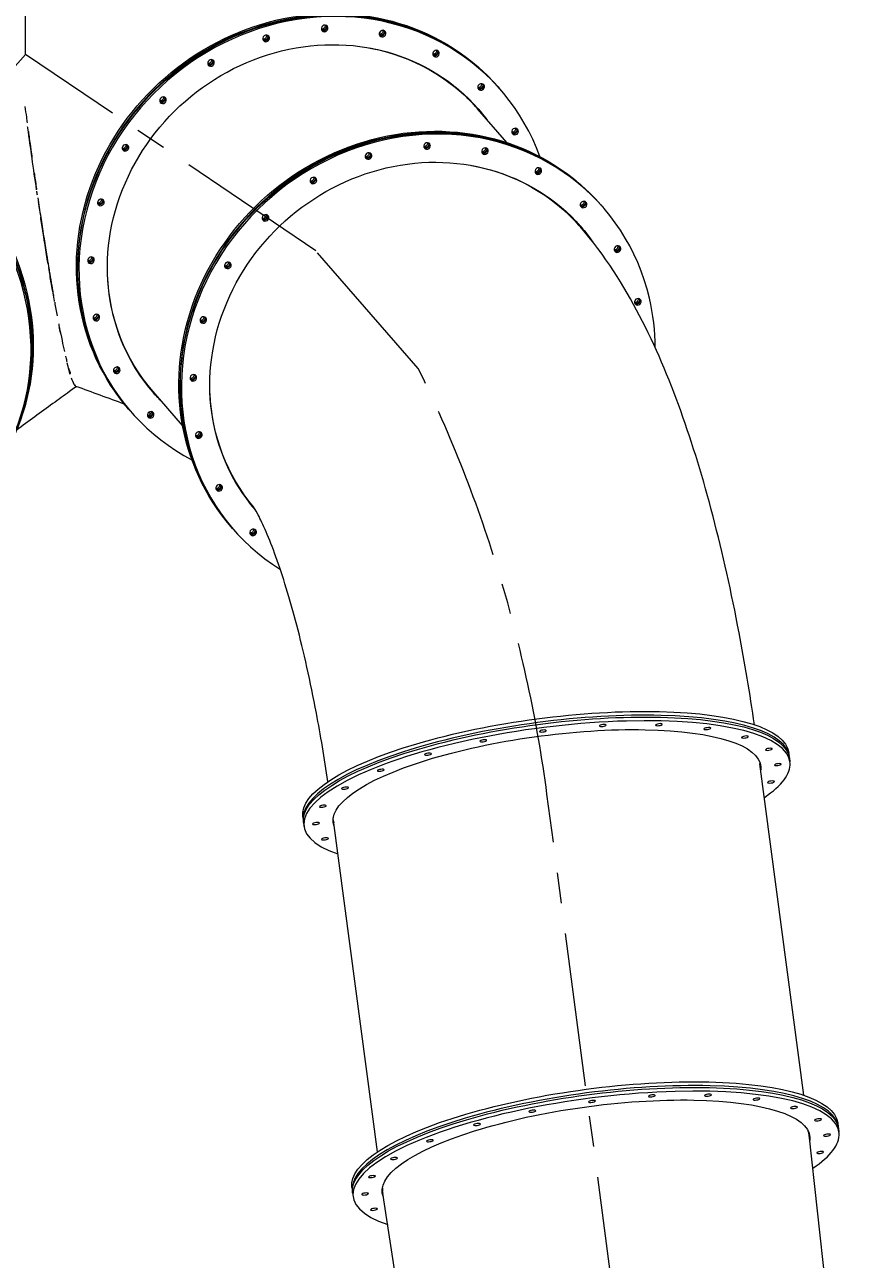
# Model space of a CAD drawing. Header units: inches. Extents: x -350577 to -266477, y -437959 to -377535.
# Drawn here: x -331898 to -330176, y -386868 to -384355 of the extents above; entities that cross this region are included whole.
import ezdxf

# ---------------------------------------------------------------- set-up
doc = ezdxf.new("R2010")
doc.units = ezdxf.units.IN
doc.header["$MEASUREMENT"] = 0
doc.linetypes.add('CENTER', pattern=[2, 1.25, -0.25, 0.25, -0.25])
doc.layers.add('CENTER       (itatec)', color=4, linetype='CENTER', lineweight=9)
doc.layers.add('ORGINAL (itatec)', color=3, linetype='Continuous', lineweight=9)
doc.styles.add('Geniso', font='geniso.shx', dxfattribs={"oblique": 15})
doc.dimstyles.new('scale 1b100', dxfattribs={"dimscale": 100, "dimtxt": 3, "dimasz": 2.5, "dimexe": 1, "dimexo": 1, "dimgap": 1, "dimtad": 1, "dimdec": 0, "dimzin": 0, "dimdsep": 46, "dimtxsty": 'Geniso', "dimcen": 0, "dimclrd": 1, "dimclre": 1, "dimclrt": 7, "dimadec": 0, "dimazin": 0, "dimtfac": 1, "dimtdec": 0, "dimtmove": 0, "dimatfit": 3, "dimfxl": 0.75, "dimtolj": 1, "dimtzin": 0, "dimarcsym": 0})

# ---------------------------------------------------------------- blocks, each defined once
blk = doc.blocks.new('*D30')
at = {"layer": 'Defpoints', "color": 0, "transparency": 16777216}
for p in [(-322053.8, -381405.4), (-331896.3, -383693), (-322053.8, -395650.3)]:
    blk.add_point(p, dxfattribs=at)
at = {"layer": 'ORGINAL (itatec)', "color": 1, "lineweight": -2, "transparency": 16777216}
for p, q in [((-331896.3, -383593), (-331896.3, -381305.4)), ((-322053.8, -395550.3), (-322053.8, -381305.4)), ((-331646.3, -381405.4), (-322303.8, -381405.4))]:
    blk.add_line(p, q, dxfattribs=at)
at = {"layer": 'ORGINAL (itatec)', "color": 1, "transparency": 16777216}
for points in [[(-331646.3, -381363.7), (-331646.3, -381447.1), (-331896.3, -381405.4)], [(-322303.8, -381363.7), (-322303.8, -381447.1), (-322053.8, -381405.4)]]:
    blk.add_solid(points, dxfattribs=at)
at = {"layer": 'ORGINAL (itatec)', "color": 7, "transparency": 16777216, "insert": (-326975, -381155.3), "char_height": 300, "attachment_point": 5, "style": 'Geniso'}
blk.add_mtext('\\A1;9842', dxfattribs=at)
blk = doc.blocks.new('*D31')
at = {"layer": 'Defpoints', "color": 0, "transparency": 16777216}
for p in [(-345505.2, -381405.4), (-331896.3, -383693), (-345505.2, -394816.5)]:
    blk.add_point(p, dxfattribs=at)
at = {"layer": 'ORGINAL (itatec)', "color": 1, "lineweight": -2, "transparency": 16777216}
for p, q in [((-345505.2, -394716.5), (-345505.2, -381305.4)), ((-331896.3, -383593), (-331896.3, -381305.4)), ((-332146.3, -381405.4), (-345255.2, -381405.4))]:
    blk.add_line(p, q, dxfattribs=at)
at = {"layer": 'ORGINAL (itatec)', "color": 1, "transparency": 16777216}
for points in [[(-345255.2, -381363.7), (-345255.2, -381447.1), (-345505.2, -381405.4)], [(-332146.3, -381363.7), (-332146.3, -381447.1), (-331896.3, -381405.4)]]:
    blk.add_solid(points, dxfattribs=at)
at = {"layer": 'ORGINAL (itatec)', "color": 7, "transparency": 16777216, "insert": (-338700.7, -381155.4), "char_height": 300, "attachment_point": 5, "style": 'Geniso'}
blk.add_mtext('\\A1;13609', dxfattribs=at)

msp = doc.modelspace()

# ---------------------------------------------------------------- linework, layer by layer
at = {"layer": 'CENTER       (itatec)', "ltscale": 250}
for points in [[(-322053.8, -395650.3), (-322053.8, -394591.8, 0.24284), (-322317.7, -394080.5), (-323898.2, -393287.9, -0.002283), (-324657.7, -392902.8), (-326576.7, -391922.5), (-328720.7, -390827.2), (-329794.2, -390278.8, -0.242221), (-330361.8, -389489.1), (-330834.8, -385921.5, 0.081054), (-331096.7, -385055.1), (-331305.2, -384815.8), (-331896.3, -384415.9), (-331896.3, -384179.8), (-331896.3, -383693)], [(-342155.6, -398923.5), (-342161.2, -397209.9), (-342155.6, -397119.9, -0.041934), (-342056.9, -396448), (-339934.4, -390997.8, -0.172971), (-339542.9, -390545.9), (-333501.9, -386224.2, 0.052813), (-332875.2, -385667.4), (-332389.1, -384966.5), (-331896.3, -384415.9)]]:
    msp.add_lwpolyline(points, format="xyb", dxfattribs=at)
at = {"layer": 'ORGINAL (itatec)', "extrusion": (0, 1, 0)}
for p, q in [((-330934.1, -384482.2), (-330932, -384484.5)), ((-330931, -384485.7), (-330929, -384488)), ((-330916.3, -384595.4), (-330976, -384526.9)), ((-330725.6, -384721.5), (-330723.5, -384723.8)), ((-330722.5, -384725), (-330720.5, -384727.3)), ((-330770.6, -384762.7), (-330784.4, -384746.8)), ((-331576.8, -385170.9), (-331636.5, -385102.3)), ((-331686.6, -385137.7), (-331684.5, -385140.1)), ((-331683.5, -385141.2), (-331681.5, -385143.6)), ((-331431.6, -385337.5), (-331444.9, -385322.3)), ((-331478.1, -385377), (-331476, -385379.4)), ((-331475, -385380.6), (-331473, -385382.9)), ((-330342.7, -385836.8), (-330341.7, -385844.5)), ((-330311.7, -386534.5), (-330401.1, -385860.1)), ((-330341.1, -385848.3), (-330340.1, -385855.9)), ((-331332, -385968), (-331331, -385975.6)), ((-331330.5, -385979.5), (-331329.5, -385987.1)), ((-331180.1, -386649.7), (-331269.5, -385975.3)), ((-330242.7, -386590.8), (-330241.7, -386598.4)), ((-330036, -389000.4), (-330301.1, -386614.7)), ((-330241.2, -386602.2), (-330240.2, -386609.9)), ((-331232.1, -386721.9), (-331231, -386729.6)), ((-331230.5, -386733.4), (-331229.5, -386741)), ((-330803.8, -389102.2), (-331169.5, -386729.8))]:
    msp.add_line(p, q, dxfattribs=at)
at = {"layer": 'ORGINAL (itatec)', "extrusion": (0, 0, -1)}
for centre, major_axis, ratio, start_param, end_param in [((-331310.3, -384809.9), (-376.2, -327.8), 0.921384, 0, 3.141593), ((-331307.3, -384813.5), (-376.2, -327.8), 0.921384, 0, 3.141593), ((-331287.4, -384363), (5.28, 4.6), 0.921384, -5.829776629009508, 0.4534086781700783), ((-331290.5, -384359.5), (-5.28, -4.6), 0.921384, -2.688184, -0.369936), ((-331290.5, -384359.5), (5.28, 4.6), 0.921384, 0.369936, 0.453409), ((-331305.2, -384815.8), (-331, -288.4), 0.921384, -0.067671, 3.20894), ((-331406.6, -384383.4), (5.28, 4.6), 0.921384, -5.829776629009508, 0.4534086781700783), ((-331409.6, -384379.9), (-5.28, -4.6), 0.921384, -2.688184, -0.369936), ((-331409.6, -384379.9), (5.28, 4.6), 0.921384, 0.369936, 0.453409), ((-331169.5, -384373.5), (5.28, 4.6), 0.921384, -5.829776629009508, 0.4534086781700783), ((-331172.6, -384370), (-5.28, -4.6), 0.921384, -2.688184, -0.369936), ((-331172.6, -384370), (5.28, 4.6), 0.921384, 0.369936, 0.453409), ((-331306.2, -384814.6), (330.3, 287.7), 0.921384, -0.631175, 0), ((-331060.8, -384414.1), (5.28, 4.6), 0.921384, -5.829776629009507, 0.4534086781700792), ((-331063.9, -384410.6), (-5.28, -4.6), 0.921384, -2.688184, -0.369936), ((-331063.9, -384410.6), (5.28, 4.6), 0.921384, 0.369936, 0.453409), ((-332387, -384963.5), (-427.7, 296.6), 0.893974, 0, 3.141593), ((-332384, -384959.1), (-427.7, 296.6), 0.893974, 0, 3.141593), ((-331518.8, -384433.2), (5.28, 4.6), 0.921384, -5.829776629009507, 0.4534086781700792), ((-331521.8, -384429.7), (-5.28, -4.6), 0.921384, -2.688184, -0.369936), ((-331521.8, -384429.7), (5.28, 4.6), 0.921384, 0.369936, 0.453409), ((-332389.1, -384966.5), (-427.7, 296.6), 0.893974, -0.489006, 3.225436), ((-332386, -384962), (-427.7, 296.6), 0.893974, -0.001926, 3.143519), ((-331309.3, -384811.1), (330.3, 287.7), 0.921384, -0.141102, 0.004836), ((-330968.8, -384482.1), (5.28, 4.6), 0.921384, -5.829776629009508, 0.4534086781700783), ((-330971.9, -384478.6), (-5.28, -4.6), 0.921384, -2.688184, -0.369936), ((-330971.9, -384478.6), (5.28, 4.6), 0.921384, 0.369936, 0.453409), ((-331616.5, -384509.1), (5.28, 4.6), 0.921384, -5.829776629009498, 0.4534086781700886), ((-331619.5, -384505.6), (-5.28, -4.6), 0.921384, -2.688184, -0.369936), ((-331619.5, -384505.6), (5.28, 4.6), 0.921384, 0.369936, 0.453409), ((-331101.8, -385049.3), (-376.2, -327.8), 0.921384, 0, 3.141593), ((-331098.8, -385052.8), (-376.2, -327.8), 0.921384, 0, 3.141593), ((-331308.3, -384812.3), (331, 288.4), 0.921384, 0.005765, 0.067348), ((-330899.7, -384572.8), (5.28, 4.6), 0.921384, -5.829776629009508, 0.4534086781700783), ((-330902.8, -384569.3), (-5.28, -4.6), 0.921384, -2.688184, -0.369936), ((-330902.8, -384569.3), (5.28, 4.6), 0.921384, 0.369936, 0.453409), ((-331692.9, -384606), (5.28, 4.6), 0.921384, -5.829776629009498, 0.4534086781700886), ((-331696, -384602.4), (-5.28, -4.6), 0.921384, -2.688184, -0.369936), ((-331696, -384602.4), (5.28, 4.6), 0.921384, 0.369936, 0.453409), ((-331078.9, -384602.3), (5.28, 4.6), 0.921384, -5.829776629009508, 0.4534086781700783), ((-331082, -384598.8), (-5.28, -4.6), 0.921384, -2.688184, -0.369936), ((-331082, -384598.8), (5.28, 4.6), 0.921384, 0.369936, 0.453409), ((-330961, -384612.8), (5.28, 4.6), 0.921384, -5.829776629009508, 0.4534086781700783), ((-330964.1, -384609.3), (-5.28, -4.6), 0.921384, -2.688184, -0.369936), ((-330964.1, -384609.3), (5.28, 4.6), 0.921384, 0.369936, 0.453409), ((-331096.7, -385055.1), (-331, -288.4), 0.921384, 0.003236, 3.2399), ((-331198.1, -384622.7), (5.28, 4.6), 0.921384, -5.829776629009508, 0.4534086781700783), ((-331201.1, -384619.2), (-5.28, -4.6), 0.921384, -2.688184, -0.369936), ((-331201.1, -384619.2), (5.28, 4.6), 0.921384, 0.369936, 0.453409), ((-331097.7, -385053.9), (330.3, 287.7), 0.921384, -0.632828, 0), ((-330852.3, -384653.4), (5.28, 4.6), 0.921384, -5.829776629009507, 0.4534086781700792), ((-330855.4, -384649.9), (-5.28, -4.6), 0.921384, -2.688184, -0.369936), ((-330855.4, -384649.9), (5.28, 4.6), 0.921384, 0.369936, 0.453409), ((-331310.3, -384672.5), (5.28, 4.6), 0.921384, -5.829776629009507, 0.4534086781700792), ((-331313.4, -384669), (-5.28, -4.6), 0.921384, -2.688184, -0.369936), ((-331313.4, -384669), (5.28, 4.6), 0.921384, 0.369936, 0.453409), ((-331743, -384717.1), (5.28, 4.6), 0.921384, -5.829776629009498, 0.4534086781700886), ((-331746, -384713.6), (-5.28, -4.6), 0.921384, -2.688184, -0.369936), ((-331746, -384713.6), (5.28, 4.6), 0.921384, 0.369936, 0.453409), ((-331100.8, -385050.4), (330.3, 287.7), 0.921384, -0.141102, 0.005778), ((-330760.3, -384721.4), (5.28, 4.6), 0.921384, -5.829776629009508, 0.4534086781700783), ((-330763.4, -384717.9), (-5.28, -4.6), 0.921384, -2.688184, -0.369936), ((-330763.4, -384717.9), (5.28, 4.6), 0.921384, 0.369936, 0.453409), ((-331408, -384748.5), (5.28, 4.6), 0.921384, -5.829776629009508, 0.4534086781700783), ((-331411, -384744.9), (-5.28, -4.6), 0.921384, -2.688184, -0.369936), ((-331411, -384744.9), (5.28, 4.6), 0.921384, 0.369936, 0.453409), ((-331099.8, -385051.6), (331, 288.4), 0.921384, 0.005765, 0.087871), ((-330691.2, -384812.2), (5.28, 4.6), 0.921384, -5.829776629009508, 0.4534086781700783), ((-330694.3, -384808.6), (-5.28, -4.6), 0.921384, -2.688184, -0.369936), ((-330694.3, -384808.6), (5.28, 4.6), 0.921384, 0.369936, 0.453409), ((-331763.2, -384834.9), (5.28, 4.6), 0.921384, -5.829776629009498, 0.4534086781700886), ((-331766.2, -384831.4), (-5.28, -4.6), 0.921384, -2.688184, -0.369936), ((-331766.2, -384831.4), (5.28, 4.6), 0.921384, 0.369936, 0.453409), ((-331484.4, -384845.3), (5.28, 4.6), 0.921384, -5.829776629009508, 0.4534086781700783), ((-331487.5, -384841.8), (5.28, 4.6), 0.921384, 0.369936, 0.453409), ((-331487.5, -384841.8), (-5.28, -4.6), 0.921384, -2.688184, -0.369936), ((-331306.2, -384814.6), (-330.3, -287.7), 0.921384, 0, 0.636859), ((-330649.8, -384919.5), (5.28, 4.6), 0.921384, -5.829776629009507, 0.4534086781700792), ((-330652.8, -384915.9), (-5.28, -4.6), 0.921384, -2.688184, -0.369936), ((-330652.8, -384915.9), (5.28, 4.6), 0.921384, 0.369936, 0.453409), ((-331752.2, -384951.5), (5.28, 4.6), 0.921384, -5.829776629009498, 0.4534086781700886), ((-331755.2, -384947.9), (-5.28, -4.6), 0.921384, -2.688184, -0.369936), ((-331755.2, -384947.9), (5.28, 4.6), 0.921384, 0.369936, 0.453409), ((-331534.5, -384956.4), (5.28, 4.6), 0.921384, -5.829776629009508, 0.4534086781700783), ((-331537.5, -384952.9), (-5.28, -4.6), 0.921384, -2.688184, -0.369936), ((-331537.5, -384952.9), (5.28, 4.6), 0.921384, 0.369936, 0.453409), ((-331710.7, -385058.8), (5.28, 4.6), 0.921384, -5.829776629009498, 0.4534086781700886), ((-331713.8, -385055.2), (-5.28, -4.6), 0.921384, -2.688184, -0.369936), ((-331713.8, -385055.2), (5.28, 4.6), 0.921384, 0.369936, 0.453409), ((-331309.3, -384811.1), (-330.3, -287.7), 0.921384, -0.006727, 0.141102), ((-331554.7, -385074.2), (5.28, 4.6), 0.921384, -5.829776629009508, 0.4534086781700783), ((-331557.7, -385070.7), (-5.28, -4.6), 0.921384, -2.688184, -0.369936), ((-331557.7, -385070.7), (5.28, 4.6), 0.921384, 0.369936, 0.453409), ((-331308.3, -384812.3), (-331, -288.4), 0.921384, -0.067671, -0.005765), ((-331097.7, -385053.9), (-330.3, -287.7), 0.921384, 0.014395, 0.632827), ((-331641.6, -385149.5), (5.28, 4.6), 0.921384, -5.829776629009498, 0.4534086781700886), ((-331644.7, -385146), (-5.28, -4.6), 0.921384, -2.688184, -0.369936), ((-331644.7, -385146), (5.28, 4.6), 0.921384, 0.369936, 0.453409), ((-331543.7, -385190.8), (5.28, 4.6), 0.921384, -5.829776629009508, 0.4534086781700783), ((-331546.7, -385187.3), (-5.28, -4.6), 0.921384, -2.688184, -0.369936), ((-331546.7, -385187.3), (5.28, 4.6), 0.921384, 0.369936, 0.453409), ((-331502.2, -385298.1), (5.28, 4.6), 0.921384, -5.829776629009508, 0.4534086781700783), ((-331505.3, -385294.5), (-5.28, -4.6), 0.921384, -2.688184, -0.369936), ((-331505.3, -385294.5), (5.28, 4.6), 0.921384, 0.369936, 0.453409), ((-331100.8, -385050.4), (-330.3, -287.7), 0.921384, 0.002093, 0.141102), ((-331099.8, -385051.6), (-331, -288.4), 0.921384, -0.008137, -0.005765), ((-331433.1, -385388.8), (5.28, 4.6), 0.921384, -5.829776629009508, 0.4534086781700783), ((-331436.2, -385385.3), (-5.28, -4.6), 0.921384, -2.688184, -0.369936), ((-331436.2, -385385.3), (5.28, 4.6), 0.921384, 0.369936, 0.453409), ((-330837.3, -385902.4), (-494.7, -65.6), 0.271156, 0, 3.141593), ((-330835.8, -385913.9), (-494.7, -65.6), 0.271156, 0, 3.141593), ((-330834.8, -385921.5), (-435.2, -57.7), 0.271156, -0.06751, 3.15983), ((-330843.1, -385793), (-6.94, -0.92), 0.271156, -3.123355, 3.15983), ((-330721.2, -385781.8), (-6.94, -0.92), 0.271156, -3.123355, 3.15983), ((-330607, -385780.2), (-6.94, -0.92), 0.271156, -3.123355, 3.15983), ((-330508.3, -385788.2), (-6.94, -0.92), 0.271156, -3.123355, 3.15983), ((-330964.5, -385812.9), (-6.94, -0.92), 0.271156, -3.123355, 3.15983), ((-330431.8, -385805.3), (-6.94, -0.92), 0.271156, -3.123355, 3.15983), ((-331077.1, -385840.2), (-6.94, -0.92), 0.271156, -3.123355, 3.15983), ((-330382.9, -385830.3), (-6.94, -0.92), 0.271156, -3.123355, 3.15983), ((-330835.3, -385917.7), (434.2, 57.6), 0.271156, -0.054326, 0), ((-330836.3, -385910.1), (435.2, 57.7), 0.271156, 0.048535, 0.06751), ((-330834.8, -385921.5), (435.2, 57.7), 0.271156, 0.018238, 0.06751), ((-330364.7, -385861.5), (-6.94, -0.92), 0.271156, -3.123355, 3.15983), ((-331173.1, -385873), (-6.94, -0.92), 0.271156, -3.123355, 3.15983), ((-330378.6, -385896.8), (-6.94, -0.92), 0.271156, -3.123355, 3.15983), ((-331246.1, -385909.2), (-6.94, -0.92), 0.271156, -3.123355, 3.15983), ((-331291.1, -385946.2), (-6.94, -0.92), 0.271156, -3.123355, 3.15983), ((-330835.3, -385917.7), (-434.2, -57.6), 0.271156, 0, 0.054326), ((-331304.9, -385981.5), (-6.94, -0.92), 0.271156, -3.123355, 3.15983), ((-330836.3, -385910.1), (-435.2, -57.7), 0.271156, -0.06751, -0.048535), ((-331286.8, -386012.7), (-6.94, -0.92), 0.271156, -3.123355, 3.15983), ((-330737.4, -386656.4), (-494.7, -65.6), 0.271156, 0, 3.141593), ((-330735.9, -386667.8), (-494.7, -65.6), 0.271156, 0, 3.141593), ((-330734.9, -386675.4), (-435.2, -57.7), 0.271156, -0.075979, 3.15983), ((-330743.2, -386546.9), (-6.94, -0.92), 0.271156, -3.123355, 3.15983), ((-330621.2, -386535.8), (-6.94, -0.92), 0.271156, -3.123355, 3.15983), ((-330507, -386534.2), (-6.94, -0.92), 0.271156, -3.123355, 3.15983), ((-330408.3, -386542.2), (-6.94, -0.92), 0.271156, -3.123355, 3.15983), ((-330864.6, -386566.8), (-6.94, -0.92), 0.271156, -3.123355, 3.15983), ((-330331.9, -386559.3), (-6.94, -0.92), 0.271156, -3.123355, 3.15983), ((-330977.1, -386594.1), (-6.94, -0.92), 0.271156, -3.123355, 3.15983), ((-330282.9, -386584.3), (-6.94, -0.92), 0.271156, -3.123355, 3.15983), ((-330736.4, -386664), (435.2, 57.7), 0.271156, 0.048535, 0.067593), ((-330734.9, -386675.4), (435.2, 57.7), 0.271156, 0.018238, 0.075979), ((-330264.7, -386615.5), (-6.94, -0.92), 0.271156, -3.123355, 3.15983), ((-331073.2, -386627), (-6.94, -0.92), 0.271156, -3.123355, 3.15983), ((-330278.6, -386650.8), (-6.94, -0.92), 0.271156, -3.123355, 3.15983), ((-331146.1, -386663.1), (-6.94, -0.92), 0.271156, -3.123355, 3.15983), ((-331191.1, -386700.1), (-6.94, -0.92), 0.271156, -3.123355, 3.15983), ((-331205, -386735.4), (-6.94, -0.92), 0.271156, -3.123355, 3.15983), ((-330736.4, -386664), (-435.2, -57.7), 0.271156, -0.067593, -0.048535), ((-331186.8, -386766.6), (-6.94, -0.92), 0.271156, -3.123355, 3.15983)]:
    msp.add_ellipse(centre, major_axis=major_axis, ratio=ratio, start_param=start_param, end_param=end_param, dxfattribs=at)
at = {"layer": 'ORGINAL (itatec)'}
for centre, major_axis, ratio, start_param, end_param in [((-331308.3, -384812.3), (376.2, 327.8), 0.921384, -0.001691, 3.143283), ((-331305.2, -384815.8), (376.2, 327.8), 0.921384, -0.343412, 3.485033), ((-331292.5, -384357.2), (5.28, 4.6), 0.921384, -2.494846, -0.646746), ((-331289.5, -384360.7), (-5.28, -4.6), 0.921384, 0.243434, 2.688184), ((-331289.5, -384360.7), (5.28, 4.6), 0.921384, -0.453409, -0.243434), ((-331411.7, -384377.5), (5.28, 4.6), 0.921384, -2.494846, -0.646746), ((-331408.6, -384381), (-5.28, -4.6), 0.921384, 0.243434, 2.688184), ((-331408.6, -384381), (5.28, 4.6), 0.921384, -0.453409, -0.243434), ((-331174.6, -384367.6), (5.28, 4.6), 0.921384, -2.494846, -0.646746), ((-331171.5, -384371.1), (-5.28, -4.6), 0.921384, 0.243434, 2.688184), ((-331171.5, -384371.1), (5.28, 4.6), 0.921384, -0.453409, -0.243434), ((-331065.9, -384408.3), (5.28, 4.6), 0.921384, -2.494846, -0.646746), ((-331062.9, -384411.8), (-5.28, -4.6), 0.921384, 0.243434, 2.688184), ((-331062.9, -384411.8), (5.28, 4.6), 0.921384, -0.453409, -0.243434), ((-331523.9, -384427.4), (5.28, 4.6), 0.921384, -2.494846, -0.646746), ((-331520.8, -384430.9), (-5.28, -4.6), 0.921384, 0.243434, 2.688184), ((-331520.8, -384430.9), (5.28, 4.6), 0.921384, -0.453409, -0.243434), ((-330973.9, -384476.3), (5.28, 4.6), 0.921384, -2.494846, -0.646746), ((-330970.9, -384479.8), (-5.28, -4.6), 0.921384, 0.243434, 2.688184), ((-330970.9, -384479.8), (5.28, 4.6), 0.921384, -0.453409, -0.243434), ((-331621.6, -384503.3), (5.28, 4.6), 0.921384, -2.494846, -0.646746), ((-331618.5, -384506.8), (-5.28, -4.6), 0.921384, 0.243434, 2.688184), ((-331618.5, -384506.8), (5.28, 4.6), 0.921384, -0.453409, -0.243434), ((-331310.3, -384809.9), (331, 288.4), 0.921384, -0.067348, -0.009609), ((-331307.3, -384813.5), (331, 288.4), 0.921384, -0.067348, -0.003843), ((-331099.8, -385051.6), (376.2, 327.8), 0.921384, -0.001691, 3.143283), ((-331096.7, -385055.1), (376.2, 327.8), 0.921384, -0.453409, 3.414381), ((-330904.8, -384567), (5.28, 4.6), 0.921384, -2.494846, -0.646746), ((-330901.8, -384570.5), (-5.28, -4.6), 0.921384, 0.243434, 2.688184), ((-330901.8, -384570.5), (5.28, 4.6), 0.921384, -0.453409, -0.243434), ((-331698, -384600.1), (5.28, 4.6), 0.921384, -2.494846, -0.646746), ((-331695, -384603.6), (-5.28, -4.6), 0.921384, 0.243434, 2.688184), ((-331695, -384603.6), (5.28, 4.6), 0.921384, -0.453409, -0.243434), ((-331084, -384596.5), (5.28, 4.6), 0.921384, -2.494846, -0.646746), ((-331081, -384600), (-5.28, -4.6), 0.921384, 0.243434, 2.688184), ((-331081, -384600), (5.28, 4.6), 0.921384, -0.453409, -0.243434), ((-330966.1, -384606.9), (5.28, 4.6), 0.921384, -2.494846, -0.646746), ((-330963.1, -384610.5), (-5.28, -4.6), 0.921384, 0.243434, 2.688184), ((-330963.1, -384610.5), (5.28, 4.6), 0.921384, -0.453409, -0.243434), ((-331203.2, -384616.8), (5.28, 4.6), 0.921384, -2.494846, -0.646746), ((-331200.1, -384620.4), (-5.28, -4.6), 0.921384, 0.243434, 2.688184), ((-331200.1, -384620.4), (5.28, 4.6), 0.921384, -0.453409, -0.243434), ((-330857.4, -384647.6), (5.28, 4.6), 0.921384, -2.494846, -0.646746), ((-330854.4, -384651.1), (-5.28, -4.6), 0.921384, 0.243434, 2.688184), ((-330854.4, -384651.1), (5.28, 4.6), 0.921384, -0.453409, -0.243434), ((-331315.4, -384666.7), (5.28, 4.6), 0.921384, -2.494846, -0.646746), ((-331312.3, -384670.2), (-5.28, -4.6), 0.921384, 0.243434, 2.688184), ((-331312.3, -384670.2), (5.28, 4.6), 0.921384, -0.453409, -0.243434), ((-331748.1, -384711.2), (5.28, 4.6), 0.921384, -2.494846, -0.646746), ((-331745, -384714.7), (-5.28, -4.6), 0.921384, 0.243434, 2.688184), ((-331745, -384714.7), (5.28, 4.6), 0.921384, -0.453409, -0.243434), ((-330765.4, -384715.6), (5.28, 4.6), 0.921384, -2.494846, -0.646746), ((-330762.4, -384719.1), (-5.28, -4.6), 0.921384, 0.243434, 2.688184), ((-330762.4, -384719.1), (5.28, 4.6), 0.921384, -0.453409, -0.243434), ((-331413.1, -384742.6), (5.28, 4.6), 0.921384, -2.494846, -0.646746), ((-331410, -384746.1), (-5.28, -4.6), 0.921384, 0.243434, 2.688184), ((-331410, -384746.1), (5.28, 4.6), 0.921384, -0.453409, -0.243434), ((-331101.8, -385049.3), (331, 288.4), 0.921384, -0.082253, -0.009609), ((-331098.8, -385052.8), (331, 288.4), 0.921384, -0.091083, -0.003843), ((-330696.3, -384806.3), (5.28, 4.6), 0.921384, -2.494846, -0.646746), ((-330693.3, -384809.8), (-5.28, -4.6), 0.921384, 0.243434, 2.688184), ((-330693.3, -384809.8), (5.28, 4.6), 0.921384, -0.453409, -0.243434), ((-331768.3, -384829.1), (5.28, 4.6), 0.921384, -2.494846, -0.646746), ((-331765.2, -384832.6), (-5.28, -4.6), 0.921384, 0.243434, 2.688184), ((-331765.2, -384832.6), (5.28, 4.6), 0.921384, -0.453409, -0.243434), ((-331489.5, -384839.4), (5.28, 4.6), 0.921384, -2.494846, -0.646746), ((-331486.5, -384842.9), (-5.28, -4.6), 0.921384, 0.243434, 2.688184), ((-331486.5, -384842.9), (5.28, 4.6), 0.921384, -0.453409, -0.243434), ((-330654.9, -384913.6), (5.28, 4.6), 0.921384, -2.494846, -0.646746), ((-330651.8, -384917.1), (5.28, 4.6), 0.921384, -0.453409, -0.243434), ((-331096.7, -385055.1), (376.2, 327.8), 0.921384, -0.669768, -0.453409), ((-330651.8, -384917.1), (-5.28, -4.6), 0.921384, 0.243434, 2.688184), ((-331757.3, -384945.6), (5.28, 4.6), 0.921384, -2.494846, -0.646746), ((-331754.2, -384949.1), (-5.28, -4.6), 0.921384, 0.243434, 2.688184), ((-331754.2, -384949.1), (5.28, 4.6), 0.921384, -0.453409, -0.243434), ((-331539.6, -384950.5), (5.28, 4.6), 0.921384, -2.494846, -0.646746), ((-331536.5, -384954), (-5.28, -4.6), 0.921384, 0.243434, 2.688184), ((-331536.5, -384954), (5.28, 4.6), 0.921384, -0.453409, -0.243434), ((-331715.8, -385052.9), (5.28, 4.6), 0.921384, -2.494846, -0.646746), ((-331712.7, -385056.4), (-5.28, -4.6), 0.921384, 0.243434, 2.688184), ((-331712.7, -385056.4), (5.28, 4.6), 0.921384, -0.453409, -0.243434), ((-331559.8, -385068.4), (5.28, 4.6), 0.921384, -2.494846, -0.646746), ((-331556.7, -385071.9), (-5.28, -4.6), 0.921384, 0.243434, 2.688184), ((-331556.7, -385071.9), (5.28, 4.6), 0.921384, -0.453409, -0.243434), ((-331310.3, -384809.9), (-331, -288.4), 0.921384, 0.009609, 0.067671), ((-331307.3, -384813.5), (-331, -288.4), 0.921384, 0.003843, 0.067671), ((-331646.7, -385143.6), (5.28, 4.6), 0.921384, -2.494846, -0.646746), ((-331643.6, -385147.1), (-5.28, -4.6), 0.921384, 0.243434, 2.688184), ((-331643.6, -385147.1), (5.28, 4.6), 0.921384, -0.453409, -0.243434), ((-331548.8, -385184.9), (5.28, 4.6), 0.921384, -2.494846, -0.646746), ((-331545.7, -385188.4), (-5.28, -4.6), 0.921384, 0.243434, 2.688184), ((-331545.7, -385188.4), (5.28, 4.6), 0.921384, -0.453409, -0.243434), ((-331507.3, -385292.2), (5.28, 4.6), 0.921384, -2.494846, -0.646746), ((-331504.2, -385295.7), (-5.28, -4.6), 0.921384, 0.243434, 2.688184), ((-331504.2, -385295.7), (5.28, 4.6), 0.921384, -0.453409, -0.243434), ((-331101.8, -385049.3), (-331, -288.4), 0.921384, 0.009609, 0.015345), ((-331098.8, -385052.8), (-331, -288.4), 0.921384, 0.003843, 0.004425), ((-331438.2, -385382.9), (5.28, 4.6), 0.921384, -2.494846, -0.646746), ((-331435.2, -385386.5), (-5.28, -4.6), 0.921384, 0.243434, 2.688184), ((-331435.2, -385386.5), (5.28, 4.6), 0.921384, -0.453409, -0.243434), ((-330834.8, -385921.5), (494.7, 65.6), 0.271156, -0.018238, 3.641232), ((-330836.3, -385910.1), (494.7, 65.6), 0.271156, -0.014228, 3.155821), ((-330836.8, -385906.2), (434.2, 57.6), 0.271156, -0.048646, -0.047226), ((-330837.3, -385902.4), (435.2, 57.7), 0.271156, -0.082368, -0.080948), ((-330835.8, -385913.9), (435.2, 57.7), 0.271156, -0.06751, -0.03235), ((-330834.8, -385921.5), (494.7, 65.6), 0.271156, -0.499639, -0.018238), ((-330836.8, -385906.2), (-434.2, -57.6), 0.271156, 0.047226, 0.048646), ((-330837.3, -385902.4), (-435.2, -57.7), 0.271156, 0.080948, 0.082368), ((-330835.8, -385913.9), (-435.2, -57.7), 0.271156, 0.03235, 0.06751), ((-330734.9, -386675.4), (494.7, 65.6), 0.271156, -0.018238, 3.647311), ((-330736.4, -386664), (494.7, 65.6), 0.271156, -0.014228, 3.155821), ((-330735.4, -386671.6), (434.2, 57.6), 0.271156, -0.005733, 0.052995), ((-330736.9, -386660.2), (434.2, 57.6), 0.271156, -0.048394, -0.047226), ((-330737.4, -386656.4), (435.2, 57.7), 0.271156, -0.082185, -0.080948), ((-330735.9, -386667.8), (435.2, 57.7), 0.271156, -0.07048, -0.03235), ((-330734.9, -386675.4), (494.7, 65.6), 0.271156, -0.505718, -0.018238), ((-330735.4, -386671.6), (-434.2, -57.6), 0.271156, -0.052995, 0.005733), ((-330736.9, -386660.2), (-434.2, -57.6), 0.271156, 0.047226, 0.048394), ((-330737.4, -386656.4), (-435.2, -57.7), 0.271156, 0.080948, 0.082185), ((-330735.9, -386667.8), (-435.2, -57.7), 0.271156, 0.03235, 0.07048)]:
    msp.add_ellipse(centre, major_axis=major_axis, ratio=ratio, start_param=start_param, end_param=end_param, dxfattribs=at)
for points in [[(-330994.2, -384506.2), (-330989.7, -384511.3), (-330985.2, -384516.4), (-330980.7, -384521.6)], [(-331872.3, -384702.1), (-331872.7, -384699.5), (-331873, -384696.9), (-331873.4, -384694.3)], [(-331867.5, -384733.9), (-331868.4, -384727.8), (-331869.4, -384721.8), (-331870.2, -384715.8)], [(-331837.4, -384919), (-331837.6, -384917.4), (-331837.9, -384915.8), (-331838.2, -384914.2)], [(-331837.1, -384920.3), (-331835.4, -384930.1), (-331833.7, -384939.2), (-331832.1, -384947.7)], [(-331805.3, -385067.1), (-331807.1, -385061.1), (-331809.2, -385053.6), (-331811.6, -385044.4)], [(-331808.9, -385054.4), (-331808.1, -385057.3), (-331807.4, -385060.1), (-331806.6, -385062.6)], [(-331694.9, -385127.9), (-331727.8, -385115.8), (-331760.8, -385103.7), (-331793.7, -385091.7)]]:
    msp.add_open_spline(points, degree=3, dxfattribs=at)
for points, knots in [([(-331897.8, -384521.6), (-331896.8, -384528.9), (-331895.7, -384536.4), (-331894.7, -384543.9), (-331894.2, -384547.6), (-331893.7, -384551.3), (-331893.2, -384555.1)], [77.586951, 77.586951, 77.586951, 77.586951, 79.369677, 79.369677, 79.369677, 80.252026, 80.252026, 80.252026, 80.252026]), ([(-331873.8, -384691.6), (-331880.2, -384648.3), (-331886.2, -384605.9), (-331891.6, -384566.3), (-331891.8, -384565.2), (-331892, -384564.1), (-331892.1, -384563)], [90.064309, 90.064309, 90.064309, 90.064309, 97.396741, 97.396741, 97.396741, 97.602623, 97.602623, 97.602623, 97.602623]), ([(-331890.7, -384573.1), (-331890, -384577.8), (-331889.4, -384582.6), (-331888.7, -384587.4), (-331888, -384592.4), (-331887.3, -384597.4), (-331886.6, -384602.4), (-331886.3, -384605), (-331885.9, -384607.6), (-331885.5, -384610.3), (-331884.8, -384615.5), (-331884, -384620.8), (-331883.3, -384626.1)], [81.659232, 81.659232, 81.659232, 81.659232, 82.761825, 82.761825, 82.761825, 83.91781, 83.91781, 83.91781, 84.517403, 84.517403, 84.517403, 85.699555, 85.699555, 85.699555, 85.699555]), ([(-331879, -384656.3), (-331877.6, -384666.1), (-331876.1, -384676), (-331874.6, -384686.1), (-331874.4, -384687.7), (-331874.1, -384689.4), (-331873.9, -384691.1)], [87.903109, 87.903109, 87.903109, 87.903109, 90.014767, 90.014767, 90.014767, 90.370904, 90.370904, 90.370904, 90.370904]), ([(-331871.5, -384707.5), (-331869.5, -384720.8), (-331867.5, -384734.2), (-331865.5, -384747.6), (-331864.5, -384753.7), (-331863.6, -384759.8), (-331862.7, -384765.8), (-331860.6, -384779.2), (-331858.5, -384792.5), (-331856.4, -384805.7), (-331855.9, -384808.9), (-331855.4, -384812), (-331854.9, -384815.1), (-331854.5, -384817.9), (-331854, -384820.6), (-331853.6, -384823.4), (-331852.3, -384831.7), (-331850.9, -384839.8), (-331849.6, -384847.9), (-331848.9, -384852.1), (-331848.2, -384856.4), (-331847.5, -384860.5), (-331847, -384863.2), (-331846.6, -384865.8), (-331846.2, -384868.4), (-331844.8, -384876.6), (-331843.4, -384884.5), (-331842.1, -384892.2), (-331841.4, -384896.2), (-331840.7, -384900.2), (-331840, -384904.1), (-331839.8, -384905.2), (-331839.6, -384906.4), (-331839.4, -384907.5)], [91.510273, 91.510273, 91.510273, 91.510273, 94.273275, 94.273275, 94.273275, 95.52187, 95.52187, 95.52187, 98.268117, 98.268117, 98.268117, 98.917129, 98.917129, 98.917129, 99.495929, 99.495929, 99.495929, 101.248662, 101.248662, 101.248662, 102.182641, 102.182641, 102.182641, 102.774022, 102.774022, 102.774022, 104.640441, 104.640441, 104.640441, 105.63188, 105.63188, 105.63188, 105.924443, 105.924443, 105.924443, 105.924443]), ([(-331850.6, -384842.1), (-331850.8, -384840.3), (-331851.1, -384838.6), (-331851.4, -384836.8), (-331853.4, -384824.7), (-331855.4, -384812.3), (-331857.4, -384799.7), (-331857.9, -384796.3), (-331858.5, -384792.9), (-331859, -384789.4), (-331859.5, -384786.1), (-331860, -384782.7), (-331860.6, -384779.4), (-331862.3, -384768.5), (-331863.9, -384757.6), (-331865.6, -384746.8)], [81.689639, 81.689639, 81.689639, 81.689639, 81.989973, 81.989973, 81.989973, 84.078131, 84.078131, 84.078131, 84.646857, 84.646857, 84.646857, 85.195291, 85.195291, 85.195291, 86.98987, 86.98987, 86.98987, 86.98987]), ([(-330412.2, -385780.4), (-330421.5, -385716.6), (-330432, -385654.1), (-330459.2, -385510.8), (-330476.9, -385431.6), (-330516.3, -385280.8), (-330538.1, -385209.2), (-330587, -385073.5), (-330613.9, -385009.5), (-330678.4, -384886), (-330715.2, -384826.2), (-330767.5, -384766.2)], [5.0619403, 5.0619403, 5.0619403, 5.0619403, 5.2058391, 5.2058391, 5.4006978, 5.4006978, 5.5955565, 5.5955565, 5.7904151, 5.7904151, 5.9852738, 5.9852738, 5.9852738, 5.9852738]), ([(-331838.2, -384914.2), (-331839.2, -384908.9), (-331840.2, -384903.4), (-331841.1, -384897.6), (-331841.7, -384894.8), (-331842.2, -384891.8), (-331842.7, -384888.9), (-331843.1, -384886.2), (-331843.6, -384883.5), (-331844.1, -384880.8), (-331845.7, -384871), (-331847.4, -384860.9), (-331849.2, -384850.3)], [77.134954, 77.134954, 77.134954, 77.134954, 78.273111, 78.273111, 78.273111, 78.845726, 78.845726, 78.845726, 79.358065, 79.358065, 79.358065, 81.208861, 81.208861, 81.208861, 81.208861]), ([(-331828.9, -384964.4), (-331828.5, -384966.5), (-331828.1, -384968.6), (-331827.7, -384970.7), (-331823.8, -384990.6), (-331820.3, -385007), (-331817.2, -385020.5)], [111.516058, 111.516058, 111.516058, 111.516058, 112.25187, 112.25187, 112.25187, 119.388924, 119.388924, 119.388924, 119.388924]), ([(-331825.3, -384982.7), (-331825.6, -384981), (-331826, -384979.3), (-331826.3, -384977.5), (-331826.8, -384975.2), (-331827.2, -384972.9), (-331827.7, -384970.6)], [71.353579, 71.353579, 71.353579, 71.353579, 71.882851, 71.882851, 71.882851, 72.553087, 72.553087, 72.553087, 72.553087]), ([(-331815.1, -385029.9), (-331814.9, -385030.5), (-331814.8, -385031.2), (-331814.6, -385031.8), (-331813.7, -385035.5), (-331812.9, -385039), (-331812.1, -385042.3)], [121.127973, 121.127973, 121.127973, 121.127973, 121.496432, 121.496432, 121.496432, 123.75391, 123.75391, 123.75391, 123.75391]), ([(-331804.6, -385065.1), (-331804.7, -385064.9), (-331804.8, -385064.6), (-331804.9, -385064.4), (-331805, -385063.9), (-331805.2, -385063.4), (-331805.4, -385062.9), (-331805.6, -385062.5), (-331805.7, -385062), (-331805.9, -385061.6), (-331806.3, -385060.5), (-331806.8, -385059.5), (-331807.3, -385058.4), (-331807.6, -385057.8), (-331807.8, -385057.2), (-331808.1, -385056.6), (-331808.3, -385056.4), (-331808.4, -385056.1), (-331808.5, -385055.9)], [6525.813367, 6525.813367, 6525.813367, 6525.813367, 6532.322663, 6532.322663, 6532.322663, 6544.645051, 6544.645051, 6544.645051, 6555.503735, 6555.503735, 6555.503735, 6580.791929, 6580.791929, 6580.791929, 6594.469398, 6594.469398, 6594.469398, 6600.106152, 6600.106152, 6600.106152, 6600.106152]), ([(-331795.3, -385090.5), (-331795.8, -385089.9), (-331796.3, -385089.3), (-331796.9, -385088.4), (-331797.7, -385087.1), (-331798.6, -385085.3), (-331799.6, -385083.1), (-331799.9, -385082.2), (-331800.3, -385081.3), (-331800.8, -385080.2), (-331800.9, -385079.8), (-331801.1, -385079.4), (-331801.3, -385078.9), (-331801.7, -385077.7), (-331802.2, -385076.4), (-331802.7, -385075)], [45.119561, 45.119561, 45.119561, 45.119561, 47.499429, 47.499429, 47.499429, 51.203869, 51.203869, 51.203869, 52.687159, 52.687159, 52.687159, 53.301184, 53.301184, 53.301184, 54.891924, 54.891924, 54.891924, 54.891924]), ([(-331800.2, -385081.6), (-331799.1, -385084.3), (-331798, -385086.5), (-331797, -385088.1), (-331795.8, -385090.1), (-331794.7, -385091.3), (-331793.7, -385091.7)], [137.079046, 137.079046, 137.079046, 137.079046, 141.604867, 141.604867, 141.604867, 147.079917, 147.079917, 147.079917, 147.079917]), ([(-331792.8, -385092), (-331793.8, -385092.7), (-331794.7, -385093.4), (-331799.5, -385096.8), (-331803.2, -385099.6), (-331818.2, -385110.4), (-331829.4, -385118.6), (-331865.4, -385144.6), (-331890.1, -385162.6), (-331914.9, -385180.5)], [2.154724, 2.154724, 2.154724, 2.154724, 10, 10, 40, 40, 130, 130, 328.202384, 328.202384, 328.202384, 328.202384]), ([(-331641.5, -385147.5), (-331641.6, -385147.4), (-331641.7, -385147.4), (-331643.5, -385146.7), (-331645.1, -385146.1), (-331646.7, -385145.5)], [399.02291, 399.02291, 399.02291, 399.02291, 400.000002, 400.000002, 412.323787, 412.323787, 412.323787, 412.323787]), ([(-331280.6, -385896.1), (-331287.8, -385847.9), (-331295.7, -385801.3), (-331316.5, -385691.9), (-331330.1, -385631.6), (-331358.2, -385524), (-331372.8, -385476.8), (-331400.5, -385400), (-331413.7, -385370.5), (-331428.6, -385341.9), (-331432.7, -385335.8), (-331432.7, -385335.8)], [5.0725772, 5.0725772, 5.0725772, 5.0725772, 5.2058391, 5.2058391, 5.4006978, 5.4006978, 5.5955565, 5.5955565, 5.7904151, 5.7904151, 5.9154413, 5.9154413, 5.9154413, 5.9154413])]:
    msp.add_open_spline(points, degree=3, knots=knots, dxfattribs=at)

# ---------------------------------------------------------------- dimensions: what is measured, and where the dimension line sits
for base, p1, p2, picture, middle in [((-345505.2, -381405.4), (-331896.3, -383693), (-345505.2, -394816.5), '*D31', (-338700.7, -381155.4)), ((-322053.8253, -381405.3919), (-331896.2537, -383692.9799), (-322053.8253, -395650.2992), '*D30', (-326975.0395, -381155.2899))]:
    dim = msp.add_linear_dim(base=base, p1=p1, p2=p2, dimstyle='scale 1b100', dxfattribs=at)
    dim.commit()
    dim.dimension.update_dxf_attribs({"geometry": picture, "text_midpoint": middle})

doc.saveas('drawing.dxf')
